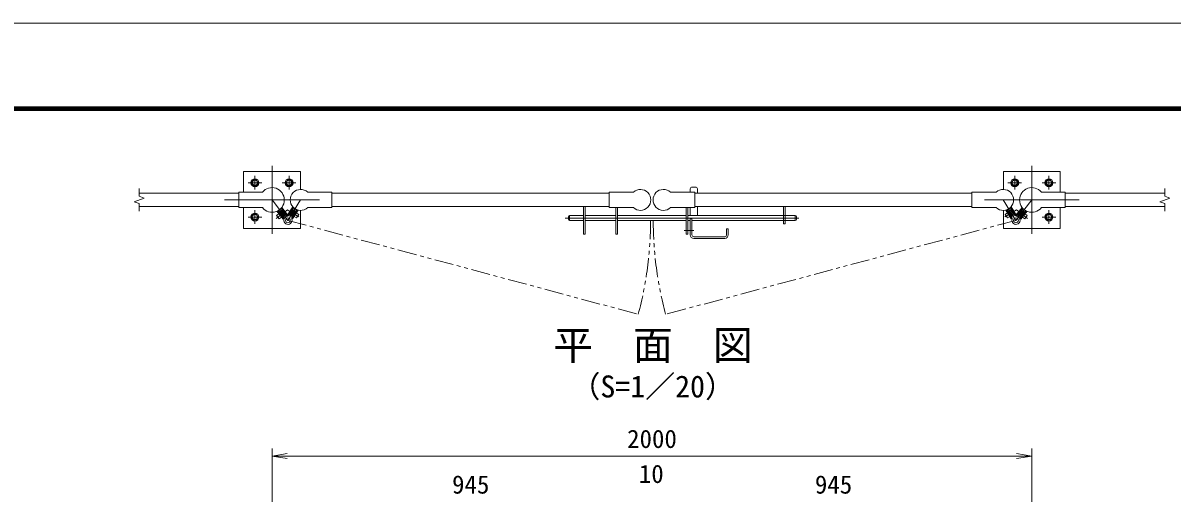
# Model space of a CAD drawing. Units: millimetres, scale not verified. Extents: x -4200 to 4200, y -2970 to 2970.
# Drawn here: x -413 to 2611, y 1732 to 2970 of the extents above; entities that cross this region are included whole.
import ezdxf
from ezdxf.enums import TextEntityAlignment as Align

# ---------------------------------------------------------------- set-up
doc = ezdxf.new("R2010")
doc.units = ezdxf.units.MM
doc.header["$LTSCALE"] = 20
doc.linetypes.add('USER1', pattern=[50.8, 31.75, -6.35, 6.35, -6.35])
doc.linetypes.add('USER2', pattern=[5, 2.5, -0.5, 0.5, -0.5, 0.5, -0.5])
doc.layers.add('0-0_D-TTL-TXT', color=7, linetype='Continuous')
for name, color, linetype, lineweight in [('0-1_D-BMK', 2, 'USER1', 13), ('0-2_D-STR1', 1, 'Continuous', 18), ('0-3_D-STR3', 3, 'Continuous', 13), ('0-4_D-STR-DIM', 7, 'Continuous', 9), ('0-5_0', 3, 'Continuous', 18), ('0-8_D-TTL', 7, 'Continuous', 9)]:
    doc.layers.add(name, color=color, linetype=linetype, lineweight=lineweight)
doc.styles.add('ＭＳ ゴシック', font='')
doc.styles.get('ＭＳ ゴシック').set_extended_font_data('MS Gothic')

# ---------------------------------------------------------------- blocks, each defined once
blk = doc.blocks.new('_Open')
at = {"layer": '0-5_0', "color": 7, "lineweight": 9}
blk.add_line((-20, 3.33), (0, 0), dxfattribs=at)
blk.add_lwpolyline([(-20, -3.33), (0, 0), (-20, 0)], dxfattribs=at)
blk = doc.blocks.new('M10-平')
at = {"layer": '0-5_0'}
blk.add_lwpolyline([(152.6, -88.1), (152.6, 88.1), (0, 176.2), (-152.6, 88.1), (-152.6, -88.1), (0, -176.2)], close=True, dxfattribs=at)
for radius in [210, 138.5]:
    blk.add_circle((0, 0), radius, dxfattribs=at)

msp = doc.modelspace()

# ---------------------------------------------------------------- linework, layer by layer
at = {"layer": '0-1_D-BMK'}
for p, q in [((241.99, 2415.38), (241.99, 2594.33)), ((2241.99, 2415.38), (2241.99, 2594.33)), ((179.08, 2549.85), (214.91, 2549.85)), ((196.99, 2531.94), (196.99, 2567.77)), ((269.08, 2549.85), (304.91, 2549.85)), ((286.99, 2531.94), (286.99, 2567.77)), ((2214.91, 2549.85), (2179.08, 2549.85)), ((2196.99, 2531.94), (2196.99, 2567.77)), ((2304.91, 2549.85), (2269.08, 2549.85)), ((2286.99, 2531.94), (2286.99, 2567.77)), ((116.99, 2504.85), (366.99, 2504.85)), ((241.99, 2504.85), (283.83, 2451.12)), ((317.39, 2504.85), (283.83, 2451.12)), ((2116.99, 2504.85), (2366.99, 2504.85)), ((2166.59, 2504.85), (2200.15, 2451.12)), ((2241.99, 2504.85), (2200.15, 2451.12)), ((179.08, 2459.85), (214.91, 2459.85)), ((196.99, 2441.94), (196.99, 2477.77)), ((282.56, 2479.03), (253.15, 2456.13)), ((282.33, 2478.95), (312.72, 2459.96)), ((1013.36, 2457.15), (1628.94, 2457.15)), ((2201.66, 2478.95), (2171.26, 2459.96)), ((2201.42, 2479.03), (2230.83, 2456.13)), ((2304.91, 2459.85), (2269.08, 2459.85)), ((2286.99, 2441.94), (2286.99, 2477.77)), ((1326.96, 2424.65), (1352.11, 2424.65))]:
    msp.add_line(p, q, dxfattribs=at)
at = {"layer": '0-1_D-BMK', "linetype": 'USER2'}
for p, q in [((283.83, 2451.12), (1205.85, 2204.07)), ((2200.15, 2451.12), (1278.14, 2204.07))]:
    msp.add_line(p, q, dxfattribs=at)
for centre, start, end in [((283.83, 2451.12), 345, 359.97183), ((2200.15, 2451.12), 180.02817, 195)]:
    msp.add_arc(centre, 954.67, start, end, dxfattribs=at)
at = {"layer": '0-2_D-STR1'}
for p, q in [((154.49, 2522.35), (-108.01, 2522.35)), ((1129.09, 2522.35), (399.89, 2522.35)), ((1354.89, 2522.35), (2084.09, 2522.35)), ((2329.49, 2522.35), (2591.99, 2522.35)), ((154.49, 2487.35), (-108.01, 2487.35)), ((1129.09, 2487.35), (399.89, 2487.35)), ((1354.89, 2487.35), (2084.09, 2487.35)), ((2329.49, 2487.35), (2591.99, 2487.35))]:
    msp.add_line(p, q, dxfattribs=at)
at = {"layer": '0-3_D-STR3'}
for p, q in [((216.84, 2525.2), (154.49, 2525.2)), ((335.89, 2525.2), (399.89, 2525.2)), ((1193.09, 2525.2), (1129.09, 2525.2)), ((1290.89, 2525.2), (1354.89, 2525.2)), ((1342.89, 2533.65), (1342.89, 2525.2)), ((1347.89, 2538.65), (1356.89, 2538.65)), ((1361.89, 2533.65), (1361.89, 2522.35)), ((2148.09, 2525.2), (2084.09, 2525.2)), ((2267.14, 2525.2), (2329.49, 2525.2)), ((265.3, 2481.43), (258.99, 2476.52)), ((265.3, 2481.43), (266.7, 2481.26)), ((282.24, 2462.94), (266.26, 2483.46)), ((266.7, 2481.26), (280.26, 2463.85)), ((283.08, 2465.59), (267.75, 2485.28)), ((282.25, 2464.26), (296.46, 2487.01)), ((284.2, 2463.04), (298.09, 2485.27)), ((297.76, 2482.86), (286.07, 2464.15)), ((298.13, 2479.68), (296.44, 2480.74)), ((299.14, 2483.18), (297.76, 2482.86)), ((305.92, 2478.94), (299.14, 2483.18)), ((1066.09, 2487.35), (1066.09, 2414.65)), ((1147.09, 2484.5), (1147.09, 2414.65)), ((1336.89, 2484.5), (1336.89, 2414.65)), ((1342.89, 2484.5), (1342.89, 2463.65)), ((1361.89, 2487.35), (1361.89, 2463.65)), ((1587.89, 2487.35), (1587.89, 2442.15)), ((1592.39, 2487.35), (1592.39, 2442.15)), ((2178.06, 2478.94), (2184.84, 2483.18)), ((2184.84, 2483.18), (2186.22, 2482.86)), ((2185.85, 2479.68), (2187.55, 2480.74)), ((2199.78, 2463.04), (2185.9, 2485.27)), ((2186.22, 2482.86), (2197.91, 2464.15)), ((2201.73, 2464.26), (2187.52, 2487.01)), ((2200.9, 2465.59), (2216.23, 2485.28)), ((2201.74, 2462.94), (2217.73, 2483.46)), ((2217.28, 2481.26), (2203.72, 2463.85)), ((2218.68, 2481.43), (2217.28, 2481.26)), ((2218.68, 2481.43), (2224.99, 2476.52)), ((260.01, 2468.2), (254.09, 2463.59)), ((260.85, 2454.92), (254.09, 2463.59)), ((270.95, 2454.15), (254.65, 2475.08)), ((272.77, 2455.56), (256.79, 2476.09)), ((258.99, 2476.52), (258.81, 2475.11)), ((258.81, 2475.11), (272.37, 2457.7)), ((261.93, 2474.37), (260.35, 2473.14)), ((266.77, 2459.53), (260.85, 2454.92)), ((262.61, 2470.23), (261.83, 2469.62)), ((269.37, 2461.55), (262.61, 2470.23)), ((268.24, 2479.29), (266.66, 2478.06)), ((266.66, 2478.06), (277.72, 2463.85)), ((269.37, 2461.55), (268.58, 2460.94)), ((272.77, 2455.56), (270.95, 2454.15)), ((279.3, 2465.08), (277.72, 2463.85)), ((282.24, 2462.94), (283.18, 2463.67)), ((284.2, 2463.04), (282.25, 2464.26)), ((288.6, 2464.42), (286.9, 2465.48)), ((298.13, 2479.68), (288.6, 2464.42)), ((295.38, 2460.18), (293.69, 2461.24)), ((294.38, 2456.68), (308.26, 2478.91)), ((294.38, 2456.68), (296.33, 2455.46)), ((306.24, 2477.57), (294.55, 2458.85)), ((296.3, 2455.42), (310.54, 2478.22)), ((297.21, 2463.11), (303.04, 2472.44)), ((298.06, 2462.58), (297.21, 2463.11)), ((306.37, 2457.39), (300.01, 2461.36)), ((303.89, 2471.91), (303.04, 2472.44)), ((312.2, 2466.72), (305.84, 2470.69)), ((305.92, 2478.94), (306.24, 2477.57)), ((306.37, 2457.39), (312.2, 2466.72)), ((1022.39, 2460.65), (1022.39, 2453.65)), ((1025.39, 2463.65), (1061.59, 2463.65)), ((1025.39, 2463.65), (1025.39, 2450.65)), ((1025.39, 2450.65), (1061.59, 2450.65)), ((1066.09, 2463.65), (1147.09, 2463.65)), ((1066.09, 2450.65), (1147.09, 2450.65)), ((1151.59, 2463.65), (1332.39, 2463.65)), ((1151.59, 2450.65), (1332.39, 2450.65)), ((1336.89, 2463.65), (1587.89, 2463.65)), ((1336.89, 2450.65), (1342.89, 2450.65)), ((1342.89, 2455.65), (1342.89, 2412.65)), ((1342.89, 2455.65), (1347.39, 2455.65)), ((1347.39, 2455.65), (1347.39, 2412.65)), ((1347.39, 2450.65), (1587.89, 2450.65)), ((1592.39, 2463.65), (1587.89, 2463.65)), ((1592.39, 2450.65), (1587.89, 2450.65)), ((1592.39, 2463.65), (1619.39, 2463.65)), ((1592.39, 2450.65), (1619.39, 2450.65)), ((1619.39, 2463.65), (1619.39, 2450.65)), ((1622.39, 2460.65), (1622.39, 2453.65)), ((2187.68, 2455.42), (2173.44, 2478.22)), ((2189.61, 2456.68), (2175.72, 2478.91)), ((2177.61, 2457.39), (2183.97, 2461.36)), ((2178.06, 2478.94), (2177.74, 2477.57)), ((2177.74, 2477.57), (2189.43, 2458.85)), ((2179.06, 2475.45), (2180.76, 2476.51)), ((2180.09, 2471.91), (2180.94, 2472.44)), ((2180.76, 2476.51), (2190.3, 2461.24)), ((2186.77, 2463.11), (2180.94, 2472.44)), ((2185.85, 2479.68), (2195.38, 2464.42)), ((2185.92, 2462.58), (2186.77, 2463.11)), ((2189.61, 2456.68), (2187.65, 2455.46)), ((2188.6, 2460.18), (2190.3, 2461.24)), ((2195.38, 2464.42), (2197.08, 2465.48)), ((2199.78, 2463.04), (2201.73, 2464.26)), ((2201.74, 2462.94), (2200.8, 2463.67)), ((2204.68, 2465.08), (2206.26, 2463.85)), ((2217.32, 2478.06), (2206.26, 2463.85)), ((2222.06, 2474.37), (2211, 2460.17)), ((2211, 2460.17), (2212.57, 2458.94)), ((2211.21, 2455.56), (2227.19, 2476.09)), ((2211.21, 2455.56), (2213.03, 2454.15)), ((2225.17, 2475.11), (2211.61, 2457.7)), ((2213.03, 2454.15), (2229.33, 2475.08)), ((2214.61, 2461.55), (2221.37, 2470.23)), ((2214.61, 2461.55), (2215.4, 2460.94)), ((2215.74, 2479.29), (2217.32, 2478.06)), ((2217.21, 2459.53), (2223.13, 2454.92)), ((2221.37, 2470.23), (2222.16, 2469.62)), ((2222.06, 2474.37), (2223.63, 2473.14)), ((2223.13, 2454.92), (2229.89, 2463.59)), ((2223.97, 2468.2), (2229.89, 2463.59)), ((2224.99, 2476.52), (2225.17, 2475.11)), ((1438.39, 2428.65), (1438.39, 2412.65)), ((1438.39, 2428.65), (1442.89, 2428.65)), ((1442.89, 2428.65), (1442.89, 2412.65)), ((1587.89, 2442.15), (1592.39, 2442.15)), ((1351.89, 2408.15), (1433.89, 2408.15)), ((1351.89, 2403.65), (1433.89, 2403.65))]:
    msp.add_line(p, q, dxfattribs=at)
for points in [[(166.99, 2525.2), (166.99, 2579.85), (316.99, 2579.85), (316.99, 2532.35)], [(2316.99, 2525.2), (2316.99, 2579.85), (2166.99, 2579.85), (2166.99, 2532.35)], [(216.84, 2484.5), (154.49, 2484.5), (154.49, 2525.2)], [(335.89, 2484.5), (399.89, 2484.5), (399.89, 2525.2)], [(1193.09, 2484.5), (1129.09, 2484.5), (1129.09, 2525.2)], [(1290.89, 2484.5), (1354.89, 2484.5), (1354.89, 2525.2)], [(2148.09, 2484.5), (2084.09, 2484.5), (2084.09, 2525.2)], [(2267.14, 2484.5), (2329.49, 2484.5), (2329.49, 2525.2)], [(316.99, 2477.36), (316.99, 2429.85), (166.99, 2429.85), (166.99, 2484.5)], [(1061.59, 2487.35), (1061.59, 2414.65), (1066.09, 2414.65)], [(1151.59, 2484.5), (1151.59, 2414.65), (1147.09, 2414.65)], [(1332.39, 2484.5), (1332.39, 2414.65), (1336.89, 2414.65)], [(2166.99, 2477.36), (2166.99, 2429.85), (2316.99, 2429.85), (2316.99, 2484.5)], [(261.93, 2474.37), (272.99, 2460.17), (271.41, 2458.94)], [(304.92, 2475.45), (303.22, 2476.51), (293.69, 2461.24)], [(2177.61, 2457.39), (2171.78, 2466.72), (2178.14, 2470.69)]]:
    msp.add_lwpolyline(points, dxfattribs=at)
for centre in [(283.83, 2451.12), (2200.15, 2451.12)]:
    msp.add_circle(centre, 6.3, dxfattribs=at)
for centre, radius, start, end in [((241.99, 2504.85), 32.35, 218.9806, 141.0194), ((317.39, 2504.85), 27.5, 47.73142, 312.26858), ((1211.59, 2504.85), 27.5, 227.73142, 132.26858), ((1272.39, 2504.85), 27.5, 47.73142, 312.26858), ((1347.89, 2533.65), 5, 90, 180), ((1356.89, 2533.65), 5, 0, 90), ((2166.59, 2504.85), 27.5, 227.73142, 132.26858), ((2241.99, 2504.85), 32.35, 38.9806, 321.0194), ((268.43, 2454.63), 5, 347.17344, 37.90819), ((283.83, 2451.12), 10.8, 97.27686, 18.74636), ((284.21, 2466.92), 5, 217.90819, 259.49832), ((281.83, 2466.8), 5, 277.27686, 328.01161), ((298.79, 2456.2), 5, 148.01161, 198.74636), ((1025.39, 2460.65), 3, 90, 180), ((1025.39, 2453.65), 3, 180, 270), ((1619.39, 2460.65), 3, 0, 90), ((1619.39, 2453.65), 3, 270, 0), ((2200.15, 2451.12), 10.8, 161.25364, 82.72314), ((2185.19, 2456.2), 5, 341.25364, 31.98839), ((2202.15, 2466.8), 5, 211.98839, 262.72314), ((2199.78, 2466.92), 5, 280.50168, 322.09181), ((2215.56, 2454.63), 5, 142.09181, 192.82656), ((1351.89, 2412.65), 9, 180, 270), ((1351.89, 2412.65), 4.5, 180, 270), ((1433.89, 2412.65), 4.5, 270, 0), ((1433.89, 2412.65), 9, 270, 0)]:
    msp.add_arc(centre, radius, start, end, dxfattribs=at)
at = {"layer": '0-4_D-STR-DIM'}
for p, q in [((-108.01, 2514.47), (-108.01, 2534.85)), ((-94.79, 2509.66), (-108.01, 2514.47)), ((2591.99, 2514.47), (2591.99, 2534.85)), ((2605.21, 2509.66), (2591.99, 2514.47)), ((-121.22, 2500.04), (-94.79, 2509.66)), ((-108.01, 2495.23), (-121.22, 2500.04)), ((-108.01, 2474.85), (-108.01, 2495.23)), ((2578.78, 2500.04), (2605.21, 2509.66)), ((2591.99, 2495.23), (2578.78, 2500.04)), ((2591.99, 2474.85), (2591.99, 2495.23)), ((241.99, 1516.61), (241.99, 1851.37)), ((2241.99, 1516.61), (2241.99, 1851.37)), ((281.99, 1831.37), (2201.99, 1831.37))]:
    msp.add_line(p, q, dxfattribs=at)
at = {"layer": '0-8_D-TTL', "color": 2, "lineweight": 18}
msp.add_lwpolyline([(-4200, 2970), (4200, 2970), (4200, -2970), (-4200, -2970)], close=True, dxfattribs=at)
at = {"layer": '0-8_D-TTL'}
for points in [[(-3930, 2750), (3930, 2750), (3930, -2750), (-3930, -2750)], [(-3927.5, 2747.5), (3927.5, 2747.5), (3927.5, -2747.5), (-3927.5, -2747.5)], [(-3925, 2745), (3925, 2745), (3925, -2745), (-3925, -2745)], [(-3922.5, 2742.5), (3922.5, 2742.5), (3922.5, -2742.5), (-3922.5, -2742.5)], [(-3920, 2740), (3920, 2740), (3920, -2740), (-3920, -2740)]]:
    msp.add_lwpolyline(points, close=True, dxfattribs=at)

# ---------------------------------------------------------------- block references
at = {"layer": '0-3_D-STR3', "yscale": 0.05}
for p, xscale, rotation in [((196.99, 2549.85), -0.05, 330), ((286.99, 2549.85), -0.05, 330), ((2196.99, 2549.85), 0.05, 30), ((2286.99, 2549.85), 0.05, 30), ((196.99, 2459.85), -0.05, 330), ((2286.99, 2459.85), 0.05, 30)]:
    msp.add_blockref('M10-平', p, dxfattribs=dict(at, xscale=xscale, rotation=rotation))
at = {"layer": '0-4_D-STR-DIM', "xscale": 2, "yscale": 2, "rotation": 180}
msp.add_blockref('_Open', (241.99, 1831.37), dxfattribs=at)
at = {"layer": '0-4_D-STR-DIM', "xscale": 2, "yscale": 2}
msp.add_blockref('_Open', (2241.99, 1831.37), dxfattribs=at)

# ---------------------------------------------------------------- texts
at = {"layer": '0-0_D-TTL-TXT', "style": 'ＭＳ ゴシック'}
for s, height, p in [('平\u3000面\u3000図', 76.98, (982.09, 2061.33)), ('（S=1／20）', 57.77, (1027.57, 1968.13))]:
    msp.add_text(s, height=height, dxfattribs=at).set_placement(p, align=Align.BOTTOM_LEFT)
at = {"layer": '0-4_D-STR-DIM', "style": 'ＭＳ ゴシック'}
for s, p in [('2000', (1176.74, 1838.12)), ('10', (1207.59, 1746.12)), ('945', (716.02, 1718.12)), ('945', (1671.02, 1718.12))]:
    msp.add_text(s, height=48.09, dxfattribs=at).set_placement(p, align=Align.BOTTOM_LEFT)

doc.saveas('drawing.dxf')
